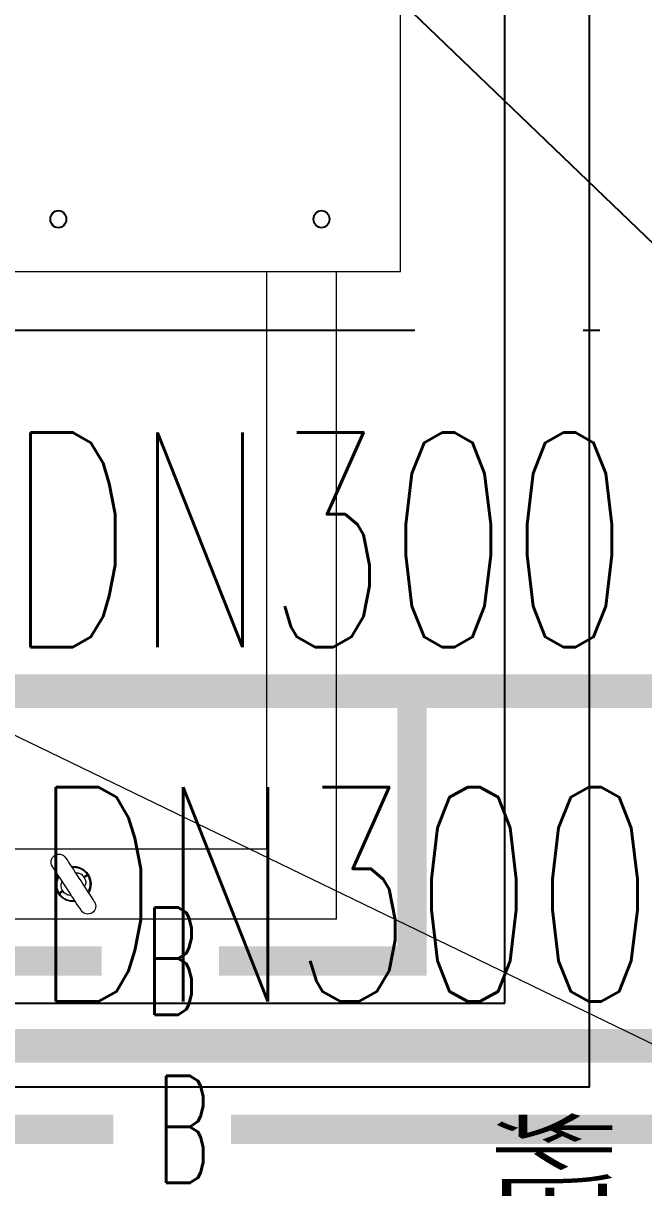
# Model space of a CAD drawing. Extents: x 179183 to 294833, y 947252 to 1004652.
# Drawn here: x 213811 to 214549, y 982551 to 983935 of the extents above; entities that cross this region are included whole.
import ezdxf

# ---------------------------------------------------------------- set-up
doc = ezdxf.new("R2010")
doc.units = 0
doc.header["$LTSCALE"] = 1000
doc.linetypes.add('DASH', pattern=[0.35, 0.25, -0.1])
doc.linetypes.add('DOTE', pattern=[2.42, 2, -0.2, 0.02, -0.2])
for name, color, linetype in [('a_shb', 2, 'Continuous'), ('a_shb_jc', 5, 'Continuous'), ('a_水', 6, 'Continuous'), ('a_电', 5, 'Continuous'), ('DOTE', 1, 'DOTE'), ('PIPE-暖供水', 3, 'Continuous'), ('PIPE-暖回水', 2, 'DASH'), ('PIPE-补水管', 44, 'B1'), ('TEXT-暖供水', 7, 'Continuous'), ('TEXT-暖回水', 7, 'Continuous'), ('TEXT-补水管', 7, 'Continuous')]:
    doc.layers.add(name, color=color, linetype=linetype)
doc.layers.add('a_shb_ls', color=32, linetype='Continuous', lineweight=13)
doc.styles.add('_THVAC_PIPEDN', font='simplex.shx', dxfattribs={"width": 0.7, "height": 3, "bigfont": 'gbcbig.shx'})
doc.styles.add('_THVAC_PIPETEXT', font='simplex.shx', dxfattribs={"width": 0.7, "height": 1.5, "bigfont": 'gbcbig.shx'})
doc.styles.add('GB标准字体', font='gbenor.shx', dxfattribs={"width": 0.8, "bigfont": 'gbcbig.shx'})
doc.linetypes.add('B1', pattern='A,2,-0.1,[" B",_THVAC_PIPETEXT,S=0.1,R=0,X=-0.1,Y=-0.08],-0.2', length=2.3)

# ---------------------------------------------------------------- blocks, each defined once
blk = doc.blocks.new('落地式膨胀箱')
at = {"layer": 'a_shb'}
for p, q in [((1700, 1750), (1700, -650)), ((1700, -650), (-2400, -650))]:
    blk.add_line(p, q, dxfattribs=at)
at = {"layer": 'a_shb', "linetype": 'Continuous', "lineweight": 15}
for p, q in [((1600, -450), (1600, 549)), ((1517.1, -367.1), (1517.1, 332.4)), ((830.9, -525.9), (830.9, -56.5)), ((1537.7, -112.2), (1537.5, -112.1)), ((1538.4, -112.7), (1537.7, -112.2)), ((1539.6, -113.5), (1538.4, -112.7)), ((1541.3, -114.6), (1539.6, -113.5)), ((1543.3, -115.9), (1541.3, -114.6)), ((1545.8, -117.5), (1543.3, -115.9)), ((1548.6, -119.3), (1545.8, -117.5)), ((1551.6, -121.3), (1548.6, -119.3)), ((1554.9, -123.5), (1551.6, -121.3)), ((1558.3, -125.7), (1554.9, -123.5)), ((1527.2, -127.8), (1527.4, -128)), ((1527.4, -128), (1528.2, -128.4)), ((1528.2, -128.4), (1529.4, -129.2)), ((1529.4, -129.2), (1531, -130.3)), ((1531, -130.3), (1533.1, -131.6)), ((1533.1, -131.6), (1535.5, -133.2)), ((1535.5, -133.2), (1538.3, -135)), ((1538.3, -135), (1541.3, -137)), ((1541.3, -137), (1544.6, -139.2)), ((1561.9, -128), (1558.3, -125.7)), ((1565.5, -130.4), (1561.9, -128)), ((1569, -132.7), (1565.5, -130.4)), ((1572.4, -134.9), (1569, -132.7)), ((1575.7, -137.1), (1572.4, -134.9)), ((1578.8, -139.1), (1575.7, -137.1)), ((1544.6, -139.2), (1548.1, -141.4)), ((1548.1, -141.4), (1551.6, -143.7)), ((1551.6, -143.7), (1555.2, -146.1)), ((1555.2, -146.1), (1558.7, -148.4)), ((1558.7, -148.4), (1562.2, -150.6)), ((1562.2, -150.6), (1565.5, -152.8)), ((1581.6, -140.9), (1578.8, -139.1)), ((1584, -142.5), (1581.6, -140.9)), ((1586.1, -143.8), (1584, -142.5)), ((1587.7, -144.9), (1586.1, -143.8)), ((1588.9, -145.7), (1587.7, -144.9)), ((1589.6, -146.2), (1588.9, -145.7)), ((1589.9, -146.3), (1589.6, -146.2)), ((1565.5, -152.8), (1568.5, -154.8)), ((1568.5, -154.8), (1571.3, -156.6)), ((1571.3, -156.6), (1573.7, -158.2)), ((1573.7, -158.2), (1575.8, -159.5)), ((1575.8, -159.5), (1577.4, -160.6)), ((1577.4, -160.6), (1578.6, -161.4)), ((1578.6, -161.4), (1579.4, -161.9)), ((1579.4, -161.9), (1579.6, -162)), ((1517.1, -367.1), (830.9, -367.1)), ((1600, -450), (830.9, -450)), ((830.9, -525.9), (-107.9, -525.9))]:
    blk.add_line(p, q, dxfattribs=at)
for centre, radius in [((768.3, -119.1), 10.2), ((768.3, -119.1), 9.39), ((768.3, -432), 10.2), ((768.3, -432), 9.39)]:
    blk.add_circle(centre, radius, dxfattribs=at)
for centre, radius, start, end in [((1532.3, -119.9), 9.39, 56.8424, 236.8424), ((1558.5, -137.1), 21, 56.8424, 120.2661), ((1415.1, -32.3), 177.1, 328.6942, 330.3629), ((1712.1, -226.4), 177.2, 143.3222, 144.9901), ((1558.5, -137.1), 21, 353.4187, 56.8424), ((1558.5, -137.1), 21, 173.4187, 300.2661), ((1405.3, -48), 176.7, 323.3219, 324.9945), ((1702.5, -242.1), 177.7, 148.6973, 150.3604), ((1584.7, -154.2), 9.39, 236.8424, 56.8424)]:
    blk.add_arc(centre, radius, start, end, dxfattribs=at)
for points, knots in [([(1549.4, -119.9), (1550.7, -119.2), (1552.9, -118), (1556.5, -117.3), (1560.6, -117), (1565, -117.8), (1567.9, -119.3), (1569.1, -119.9)], [0, 0, 0, 0, 0.218083, 0.374096, 0.530049, 0.81201, 1, 1, 1, 1]), ([(1566.4, -124.3), (1565.8, -124), (1564.2, -123.1), (1561.7, -122.3), (1559.7, -122.3), (1557.9, -122.7), (1556.7, -123.3), (1555.9, -123.8), (1555.7, -124)], [0, 0, 0, 0, 0.175828, 0.423722, 0.618624, 0.675424, 0.904593, 1, 1, 1, 1]), ([(1567, -124.7), (1566.9, -124.6), (1566.7, -124.5), (1566.5, -124.4), (1566.4, -124.3)], [0, 0, 0, 0, 0.506151, 1, 1, 1, 1]), ([(1569.1, -119.9), (1569.2, -120), (1569.5, -120.2), (1569.9, -120.4), (1570, -120.5)], [0, 0, 0, 0, 0.493984, 1, 1, 1, 1]), ([(1570, -120.5), (1571.1, -121.4), (1573.6, -123.4), (1576.4, -127.6), (1577.9, -132.3), (1578.3, -136), (1578, -137.9), (1578, -138.5)], [0, 0, 0, 0, 0.193595, 0.457647, 0.710886, 0.907331, 1, 1, 1, 1]), ([(1547.1, -153.6), (1546, -152.7), (1543.5, -150.8), (1540.7, -146.5), (1539.2, -141.8), (1538.8, -138.1), (1539, -136.2), (1539.1, -135.6)], [0, 0, 0, 0, 0.193601, 0.457647, 0.710888, 0.907333, 1, 1, 1, 1]), ([(1571.7, -134.4), (1571.7, -134.2), (1571.9, -133.4), (1571.9, -132), (1571.6, -130.2), (1570.7, -128.2), (1569, -126.2), (1567.6, -125.2), (1567, -124.7)], [0, 0, 0, 0, 0.080974, 0.300944, 0.380876, 0.586576, 0.819008, 1, 1, 1, 1]), ([(1545.4, -139.7), (1545.3, -139.9), (1545.2, -140.8), (1545.1, -142.1), (1545.5, -143.9), (1546.3, -145.9), (1548, -147.9), (1549.5, -148.9), (1550.1, -149.4)], [0, 0, 0, 0, 0.080977, 0.300965, 0.380878, 0.586587, 0.819007, 1, 1, 1, 1]), ([(1550.1, -149.4), (1550.2, -149.5), (1550.3, -149.6), (1550.5, -149.7), (1550.6, -149.8)], [0, 0, 0, 0, 0.500072, 1, 1, 1, 1]), ([(1550.6, -149.8), (1551.3, -150.1), (1552.8, -151), (1555.4, -151.8), (1557.4, -151.8), (1559.2, -151.4), (1560.4, -150.8), (1561.2, -150.3), (1561.4, -150.1)], [0, 0, 0, 0, 0.175828, 0.423723, 0.618625, 0.675425, 0.904593, 1, 1, 1, 1]), ([(1548, -154.2), (1547.8, -154.1), (1547.5, -153.9), (1547.2, -153.7), (1547.1, -153.6)], [0, 0, 0, 0, 0.499978, 1, 1, 1, 1]), ([(1567.6, -154.2), (1566.4, -154.9), (1564.1, -156.1), (1560.5, -156.9), (1556.5, -157.1), (1552.1, -156.4), (1549.2, -154.8), (1548, -154.2)], [0, 0, 0, 0, 0.218083, 0.374097, 0.53005, 0.812011, 1, 1, 1, 1])]:
    blk.add_open_spline(points, degree=3, knots=knots, dxfattribs=at)
at = {"layer": 'a_shb_jc'}
blk.add_lwpolyline([(-2500, -750), (1800, -750), (1800, 1850), (-2500, 1850)], close=True, dxfattribs=at)
at = {"layer": 'a_shb_ls'}
blk.add_line((1357.5, -17.4), (1751, -831.1), dxfattribs=at)
at = {"layer": 'a_shb_ls', "style": 'GB标准字体', "width": 0.8}
blk.add_text('补压管-接系统', height=125.18, dxfattribs=at).set_placement((1828.7, -777.7))
blk = doc.blocks.new('A$C325A3371')
at = {"layer": 'DOTE'}
blk.add_line((0, 26617.9), (34006.4, 26617.9), dxfattribs=at)

msp = doc.modelspace()

# ---------------------------------------------------------------- hatches: boundary and pattern name
at = {"layer": 'PIPE-补水管'}
for points in [[(214273.5, 982820.1), (214291, 982820.1), (214291, 982802.6)], [(214273.5, 982820.1), (214273.5, 982802.6), (214291, 982802.6)]]:
    msp.add_hatch(color=256, dxfattribs=at).paths.add_polyline_path(points)

# ---------------------------------------------------------------- linework, layer by layer
at = {"layer": 'a_电'}
msp.add_line((216634, 981680.1), (212782.1, 985381.4), dxfattribs=at)
at = {"layer": 'PIPE-暖供水', "linetype": 'Continuous', "const_width": 40}
msp.add_lwpolyline([(210240.8, 982719.4), (215239.5, 982719.4)], dxfattribs=at)
at = {"layer": 'PIPE-暖回水', "linetype": 'DASH', "const_width": 40}
msp.add_lwpolyline([(211721.5, 983140.8), (215239.5, 983140.8)], dxfattribs=at)
at = {"layer": 'PIPE-补水管', "const_width": 35}
for points in [[(214273.5, 982820.1), (214273.5, 983140.8)], [(213904.7, 982820.1), (213674.7, 982820.1)], [(214273.5, 982820.1), (214044.3, 982820.1)], [(213276.8, 982620.1), (213918.7, 982620.1)], [(214058.3, 982620.1), (214833.2, 982620.1)]]:
    msp.add_lwpolyline(points, dxfattribs=at)

# ---------------------------------------------------------------- block references
at = {"layer": 'a_shb', "xscale": -1, "rotation": 90}
msp.add_blockref('落地式膨胀箱', (213734, 984470.1), dxfattribs=at)
at = {"layer": 'a_水'}
msp.add_blockref('A$C325A3371', (188077, 956952.2), dxfattribs=at)

# ---------------------------------------------------------------- texts
at = {"layer": 'TEXT-暖供水', "linetype": 'Continuous', "style": '_THVAC_PIPEDN', "width": 0.658824}
msp.add_text('DN300', height=255, dxfattribs=at).set_placement((213821.5, 982771.9))
at = {"layer": 'TEXT-暖回水', "linetype": 'DASH', "style": '_THVAC_PIPEDN', "width": 0.658824}
msp.add_text('DN300', height=255, dxfattribs=at).set_placement((213791.1, 983193.3))
at = {"layer": 'TEXT-补水管', "style": '_THVAC_PIPETEXT', "width": 0.576471}
for p in [(213954.7, 982756.4), (213968.7, 982556.4)]:
    msp.add_text('B', height=127.5, dxfattribs=at).set_placement(p)

doc.saveas('drawing.dxf')
